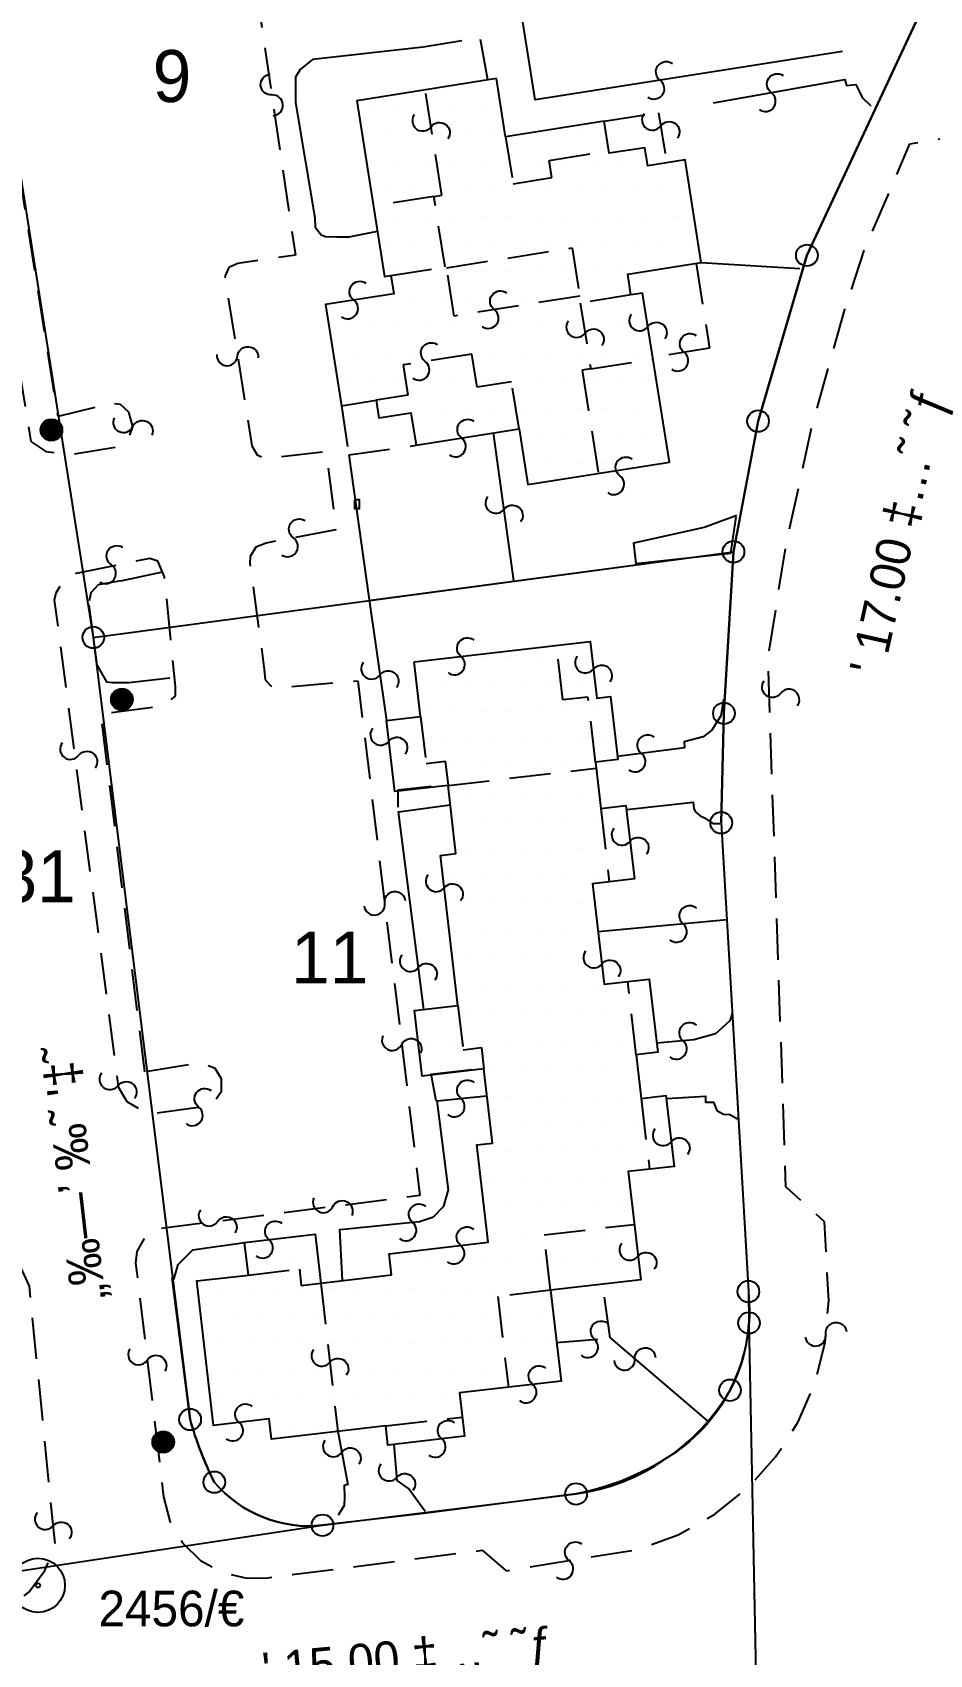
# Model space of a CAD drawing. Extents: x 160399 to 161261, y 619805 to 620526.
# Drawn here: x 160781.6 to 160833.5, y 620067.5 to 620161.2 of the extents above; entities that cross this region are included whole.
import ezdxf
from ezdxf.enums import TextEntityAlignment as Align

# ---------------------------------------------------------------- set-up
doc = ezdxf.new("R2010")
doc.units = 0
doc.header["$LTSCALE"] = 0.3749999999999999
doc.header["$MEASUREMENT"] = 0
doc.linetypes.add('HIDDEN', pattern=[9.524999999999999, 6.35, -3.175])
doc.layers.get('0').update_dxf_attribs({"linetype": 'CONTINUOUS'})
for name, color, linetype in [('FNCP002', 251, 'CONTINUOUS'), ('PCLP004', 7, 'CONTINUOUS'), ('PCLS002', 2, 'CONTINUOUS'), ('PH-BLDH001', 3, 'CONTINUOUS'), ('PH-BLDP001', 3, 'CONTINUOUS'), ('PH-BLDP008', 3, 'CONTINUOUS'), ('PH-BLDP030', 3, 'HIDDEN'), ('PH-BLDP031', 3, 'HIDDEN'), ('PH-BLDP034', 3, 'CONTINUOUS'), ('PH-FNCP000', 3, 'CONTINUOUS'), ('PH-FNCP007', 3, 'CONTINUOUS'), ('PH-LGTS008', 3, 'CONTINUOUS'), ('PH-PHNS006', 3, 'CONTINUOUS'), ('PH-RODP021', 3, 'HIDDEN'), ('PH-RODP023', 3, 'HIDDEN'), ('PH-RODP026', 3, 'HIDDEN'), ('PH-RODP028', 3, 'HIDDEN'), ('RODS001', 7, 'CONTINUOUS'), ('SRVS002', 6, 'CONTINUOUS'), ('SRVS007', 2, 'CONTINUOUS'), ('UD_PCLS008', 11, 'CONTINUOUS')]:
    doc.layers.add(name, color=color, linetype=linetype)
doc.styles.add('HEBTXT', font='hebtxt')

# ---------------------------------------------------------------- blocks, each defined once
blk = doc.blocks.new('*X15')
at = {"color": 0}
for p, q in [((160809.78125, 620158.4625), (160809.78125, 620158.4625)), ((160802.6375, 620156.875), (160802.6375, 620156.875)), ((160804.225, 620156.875), (160804.225, 620156.875)), ((160805.8125, 620156.875), (160805.8125, 620156.875)), ((160807.4, 620156.875), (160807.4, 620156.875)), ((160808.9875, 620156.875), (160808.9875, 620156.875)), ((160803.43125, 620155.2875), (160803.43125, 620155.2875)), ((160805.01875, 620155.2875), (160805.01875, 620155.2875)), ((160806.60625, 620155.2875), (160806.60625, 620155.2875)), ((160808.19375, 620155.2875), (160808.19375, 620155.2875)), ((160809.78125, 620155.2875), (160809.78125, 620155.2875)), ((160812.95625, 620155.2875), (160812.95625, 620155.2875)), ((160814.54375, 620155.2875), (160814.54375, 620155.2875)), ((160816.13125, 620155.2875), (160816.13125, 620155.2875)), ((160802.6375, 620153.7), (160802.6375, 620153.7)), ((160804.225, 620153.7), (160804.225, 620153.7)), ((160805.8125, 620153.7), (160805.8125, 620153.7)), ((160807.4, 620153.7), (160807.4, 620153.7)), ((160808.9875, 620153.7), (160808.9875, 620153.7)), ((160810.575, 620153.7), (160810.575, 620153.7)), ((160812.1624999999, 620153.7), (160812.1624999999, 620153.7)), ((160813.7499999999, 620153.7), (160813.7499999999, 620153.7)), ((160815.3374999999, 620153.7), (160815.3374999999, 620153.7)), ((160816.9249999999, 620153.7), (160816.9249999999, 620153.7)), ((160818.5124999999, 620153.7), (160818.5124999999, 620153.7)), ((160803.43125, 620152.1124999999), (160803.43125, 620152.1124999999)), ((160805.01875, 620152.1124999999), (160805.01875, 620152.1124999999)), ((160806.60625, 620152.1124999999), (160806.60625, 620152.1124999999)), ((160808.1937499999, 620152.1124999999), (160808.1937499999, 620152.1124999999)), ((160809.7812499999, 620152.1124999999), (160809.7812499999, 620152.1124999999)), ((160811.3687499999, 620152.1124999999), (160811.3687499999, 620152.1124999999)), ((160812.9562499999, 620152.1124999999), (160812.9562499999, 620152.1124999999)), ((160814.5437499999, 620152.1124999999), (160814.5437499999, 620152.1124999999)), ((160816.1312499999, 620152.1124999999), (160816.1312499999, 620152.1124999999)), ((160817.7187499999, 620152.1124999999), (160817.7187499999, 620152.1124999999)), ((160819.3062499999, 620152.1124999999), (160819.3062499999, 620152.1124999999)), ((160820.8937499999, 620152.1124999999), (160820.8937499999, 620152.1124999999)), ((160804.225, 620150.525), (160804.225, 620150.525)), ((160805.8125, 620150.525), (160805.8125, 620150.525)), ((160807.4, 620150.525), (160807.4, 620150.525)), ((160808.9875, 620150.525), (160808.9875, 620150.525)), ((160810.575, 620150.525), (160810.575, 620150.525)), ((160812.1625, 620150.525), (160812.1625, 620150.525)), ((160813.75, 620150.525), (160813.75, 620150.525)), ((160815.3375, 620150.525), (160815.3375, 620150.525)), ((160816.925, 620150.525), (160816.925, 620150.525)), ((160818.5125, 620150.525), (160818.5125, 620150.525)), ((160820.0999999999, 620150.525), (160820.0999999999, 620150.525)), ((160803.43125, 620148.9375), (160803.43125, 620148.9375)), ((160805.01875, 620148.9375), (160805.01875, 620148.9375)), ((160806.60625, 620148.9375), (160806.60625, 620148.9375)), ((160808.19375, 620148.9375), (160808.19375, 620148.9375)), ((160809.78125, 620148.9375), (160809.78125, 620148.9375)), ((160811.36875, 620148.9375), (160811.36875, 620148.9375)), ((160812.95625, 620148.9375), (160812.95625, 620148.9375)), ((160814.54375, 620148.9375), (160814.54375, 620148.9375)), ((160816.1312499999, 620148.9375), (160816.1312499999, 620148.9375)), ((160817.7187499999, 620148.9375), (160817.7187499999, 620148.9375)), ((160819.3062499999, 620148.9375), (160819.3062499999, 620148.9375)), ((160820.8937499999, 620148.9375), (160820.8937499999, 620148.9375)), ((160804.225, 620147.35), (160804.225, 620147.35)), ((160805.8125, 620147.35), (160805.8125, 620147.35)), ((160807.4, 620147.35), (160807.4, 620147.35)), ((160808.9875, 620147.35), (160808.9875, 620147.35)), ((160810.575, 620147.35), (160810.575, 620147.35)), ((160812.1625, 620147.35), (160812.1625, 620147.35)), ((160813.75, 620147.35), (160813.75, 620147.35)), ((160815.3375, 620147.35), (160815.3375, 620147.35)), ((160816.925, 620147.35), (160816.925, 620147.35)), ((160803.43125, 620145.7625), (160803.43125, 620145.7625)), ((160805.01875, 620145.7625), (160805.01875, 620145.7625)), ((160806.60625, 620145.7625), (160806.60625, 620145.7625)), ((160808.19375, 620145.7625), (160808.19375, 620145.7625)), ((160809.78125, 620145.7625), (160809.78125, 620145.7625)), ((160811.36875, 620145.7625), (160811.36875, 620145.7625)), ((160812.95625, 620145.7625), (160812.95625, 620145.7625)), ((160814.54375, 620145.7625), (160814.54375, 620145.7625)), ((160816.1312499999, 620145.7625), (160816.1312499999, 620145.7625)), ((160817.7187499999, 620145.7625), (160817.7187499999, 620145.7625)), ((160801.05, 620144.1749999999), (160801.05, 620144.1749999999)), ((160802.6375, 620144.1749999999), (160802.6375, 620144.1749999999)), ((160804.2249999999, 620144.1749999999), (160804.2249999999, 620144.1749999999)), ((160805.8124999999, 620144.1749999999), (160805.8124999999, 620144.1749999999)), ((160807.3999999999, 620144.1749999999), (160807.3999999999, 620144.1749999999)), ((160808.9874999999, 620144.1749999999), (160808.9874999999, 620144.1749999999)), ((160810.5749999999, 620144.1749999999), (160810.5749999999, 620144.1749999999)), ((160812.1624999999, 620144.1749999999), (160812.1624999999, 620144.1749999999)), ((160813.7499999999, 620144.1749999999), (160813.7499999999, 620144.1749999999)), ((160815.3374999999, 620144.1749999999), (160815.3374999999, 620144.1749999999)), ((160816.9249999999, 620144.1749999999), (160816.9249999999, 620144.1749999999)), ((160818.5124999999, 620144.1749999999), (160818.5124999999, 620144.1749999999)), ((160801.84375, 620142.5875), (160801.84375, 620142.5875)), ((160803.43125, 620142.5875), (160803.43125, 620142.5875)), ((160805.01875, 620142.5875), (160805.01875, 620142.5875)), ((160806.60625, 620142.5875), (160806.60625, 620142.5875)), ((160808.19375, 620142.5875), (160808.19375, 620142.5875)), ((160809.78125, 620142.5875), (160809.78125, 620142.5875)), ((160811.36875, 620142.5875), (160811.36875, 620142.5875)), ((160812.95625, 620142.5875), (160812.95625, 620142.5875)), ((160814.54375, 620142.5875), (160814.54375, 620142.5875)), ((160816.13125, 620142.5875), (160816.13125, 620142.5875)), ((160817.71875, 620142.5875), (160817.71875, 620142.5875)), ((160801.05, 620141), (160801.05, 620141)), ((160802.6375, 620141), (160802.6375, 620141)), ((160804.225, 620141), (160804.225, 620141)), ((160805.8125, 620141), (160805.8125, 620141)), ((160807.4, 620141), (160807.4, 620141)), ((160808.9875, 620141), (160808.9875, 620141)), ((160810.575, 620141), (160810.575, 620141)), ((160812.1625, 620141), (160812.1625, 620141)), ((160813.75, 620141), (160813.75, 620141)), ((160815.3375, 620141), (160815.3375, 620141)), ((160816.925, 620141), (160816.925, 620141)), ((160818.5125, 620141), (160818.5125, 620141)), ((160803.43125, 620139.4125), (160803.43125, 620139.4125)), ((160805.01875, 620139.4125), (160805.01875, 620139.4125)), ((160806.60625, 620139.4125), (160806.60625, 620139.4125)), ((160808.19375, 620139.4125), (160808.19375, 620139.4125)), ((160809.78125, 620139.4125), (160809.78125, 620139.4125)), ((160811.36875, 620139.4125), (160811.36875, 620139.4125)), ((160812.95625, 620139.4125), (160812.95625, 620139.4125)), ((160814.54375, 620139.4125), (160814.54375, 620139.4125)), ((160816.1312499999, 620139.4125), (160816.1312499999, 620139.4125)), ((160817.7187499999, 620139.4125), (160817.7187499999, 620139.4125)), ((160819.3062499999, 620139.4125), (160819.3062499999, 620139.4125)), ((160805.8125, 620137.825), (160805.8125, 620137.825)), ((160807.4, 620137.825), (160807.4, 620137.825)), ((160812.1625, 620137.825), (160812.1625, 620137.825)), ((160813.75, 620137.825), (160813.75, 620137.825)), ((160815.3375, 620137.825), (160815.3375, 620137.825)), ((160816.925, 620137.825), (160816.925, 620137.825)), ((160818.5125, 620137.825), (160818.5125, 620137.825)), ((160812.95625, 620136.2374999999), (160812.95625, 620136.2374999999)), ((160814.54375, 620136.2374999999), (160814.54375, 620136.2374999999)), ((160816.1312499999, 620136.2374999999), (160816.1312499999, 620136.2374999999)), ((160817.7187499999, 620136.2374999999), (160817.7187499999, 620136.2374999999))]:
    blk.add_line(p, q, dxfattribs=at)
blk = doc.blocks.new('*X14')
at = {"color": 0}
for p, q in [((160808.9875, 620125.125), (160808.9875, 620125.125)), ((160810.575, 620125.125), (160810.575, 620125.125)), ((160812.1625, 620125.125), (160812.1625, 620125.125)), ((160813.75, 620125.125), (160813.75, 620125.125)), ((160806.60625, 620123.5375), (160806.60625, 620123.5375)), ((160808.19375, 620123.5375), (160808.19375, 620123.5375)), ((160809.78125, 620123.5375), (160809.78125, 620123.5375)), ((160811.36875, 620123.5375), (160811.36875, 620123.5375)), ((160812.95625, 620123.5375), (160812.95625, 620123.5375)), ((160814.54375, 620123.5375), (160814.54375, 620123.5375)), ((160805.8125, 620121.95), (160805.8125, 620121.95)), ((160807.4, 620121.95), (160807.4, 620121.95)), ((160808.9875, 620121.95), (160808.9875, 620121.95)), ((160810.575, 620121.95), (160810.575, 620121.95)), ((160812.1624999999, 620121.95), (160812.1624999999, 620121.95)), ((160813.7499999999, 620121.95), (160813.7499999999, 620121.95)), ((160815.3374999999, 620121.95), (160815.3374999999, 620121.95)), ((160805.01875, 620120.3624999999), (160805.01875, 620120.3624999999)), ((160806.60625, 620120.3624999999), (160806.60625, 620120.3624999999)), ((160808.1937499999, 620120.3624999999), (160808.1937499999, 620120.3624999999)), ((160809.7812499999, 620120.3624999999), (160809.7812499999, 620120.3624999999)), ((160811.3687499999, 620120.3624999999), (160811.3687499999, 620120.3624999999)), ((160812.9562499999, 620120.3624999999), (160812.9562499999, 620120.3624999999)), ((160814.5437499999, 620120.3624999999), (160814.5437499999, 620120.3624999999)), ((160816.1312499999, 620120.3624999999), (160816.1312499999, 620120.3624999999)), ((160804.225, 620118.775), (160804.225, 620118.775)), ((160805.8125, 620118.775), (160805.8125, 620118.775)), ((160807.4, 620118.775), (160807.4, 620118.775)), ((160808.9875, 620118.775), (160808.9875, 620118.775)), ((160810.575, 620118.775), (160810.575, 620118.775)), ((160812.1625, 620118.775), (160812.1625, 620118.775)), ((160813.75, 620118.775), (160813.75, 620118.775)), ((160815.3375, 620118.775), (160815.3375, 620118.775)), ((160808.19375, 620117.1875), (160808.19375, 620117.1875)), ((160809.78125, 620117.1875), (160809.78125, 620117.1875)), ((160811.36875, 620117.1875), (160811.36875, 620117.1875)), ((160812.95625, 620117.1875), (160812.95625, 620117.1875)), ((160814.54375, 620117.1875), (160814.54375, 620117.1875)), ((160807.4, 620115.6), (160807.4, 620115.6)), ((160808.9875, 620115.6), (160808.9875, 620115.6)), ((160810.575, 620115.6), (160810.575, 620115.6)), ((160812.1625, 620115.6), (160812.1625, 620115.6)), ((160813.75, 620115.6), (160813.75, 620115.6)), ((160815.3375, 620115.6), (160815.3375, 620115.6)), ((160816.925, 620115.6), (160816.925, 620115.6)), ((160808.19375, 620114.0125), (160808.19375, 620114.0125)), ((160809.78125, 620114.0125), (160809.78125, 620114.0125)), ((160811.36875, 620114.0125), (160811.36875, 620114.0125)), ((160812.95625, 620114.0125), (160812.95625, 620114.0125)), ((160814.54375, 620114.0125), (160814.54375, 620114.0125)), ((160816.1312499999, 620114.0125), (160816.1312499999, 620114.0125)), ((160807.4, 620112.4249999999), (160807.4, 620112.4249999999)), ((160808.9875, 620112.4249999999), (160808.9875, 620112.4249999999)), ((160810.575, 620112.4249999999), (160810.575, 620112.4249999999)), ((160812.1624999999, 620112.4249999999), (160812.1624999999, 620112.4249999999)), ((160813.7499999999, 620112.4249999999), (160813.7499999999, 620112.4249999999)), ((160815.3374999999, 620112.4249999999), (160815.3374999999, 620112.4249999999)), ((160816.9249999999, 620112.4249999999), (160816.9249999999, 620112.4249999999)), ((160808.19375, 620110.8375), (160808.19375, 620110.8375)), ((160809.78125, 620110.8375), (160809.78125, 620110.8375)), ((160811.36875, 620110.8375), (160811.36875, 620110.8375)), ((160812.95625, 620110.8375), (160812.95625, 620110.8375)), ((160814.54375, 620110.8375), (160814.54375, 620110.8375)), ((160807.4, 620109.25), (160807.4, 620109.25)), ((160808.9875, 620109.25), (160808.9875, 620109.25)), ((160810.575, 620109.25), (160810.575, 620109.25)), ((160812.1625, 620109.25), (160812.1625, 620109.25)), ((160813.75, 620109.25), (160813.75, 620109.25)), ((160815.3375, 620109.25), (160815.3375, 620109.25)), ((160808.19375, 620107.6625), (160808.19375, 620107.6625)), ((160809.78125, 620107.6625), (160809.78125, 620107.6625)), ((160811.36875, 620107.6625), (160811.36875, 620107.6625)), ((160812.95625, 620107.6625), (160812.95625, 620107.6625)), ((160814.54375, 620107.6625), (160814.54375, 620107.6625)), ((160808.9875, 620106.075), (160808.9875, 620106.075)), ((160810.575, 620106.075), (160810.575, 620106.075)), ((160812.1625, 620106.075), (160812.1625, 620106.075)), ((160813.75, 620106.075), (160813.75, 620106.075)), ((160815.3375, 620106.075), (160815.3375, 620106.075)), ((160816.925, 620106.075), (160816.925, 620106.075)), ((160818.5125, 620106.075), (160818.5125, 620106.075)), ((160806.60625, 620104.4874999999), (160806.60625, 620104.4874999999)), ((160808.19375, 620104.4874999999), (160808.19375, 620104.4874999999)), ((160809.78125, 620104.4874999999), (160809.78125, 620104.4874999999)), ((160811.36875, 620104.4874999999), (160811.36875, 620104.4874999999)), ((160812.95625, 620104.4874999999), (160812.95625, 620104.4874999999)), ((160814.54375, 620104.4874999999), (160814.54375, 620104.4874999999)), ((160816.1312499999, 620104.4874999999), (160816.1312499999, 620104.4874999999)), ((160817.7187499999, 620104.4874999999), (160817.7187499999, 620104.4874999999)), ((160805.8125, 620102.9), (160805.8125, 620102.9)), ((160807.4, 620102.9), (160807.4, 620102.9)), ((160808.9875, 620102.9), (160808.9875, 620102.9)), ((160810.575, 620102.9), (160810.575, 620102.9)), ((160812.1625, 620102.9), (160812.1625, 620102.9)), ((160813.75, 620102.9), (160813.75, 620102.9)), ((160815.3375, 620102.9), (160815.3375, 620102.9)), ((160816.925, 620102.9), (160816.925, 620102.9)), ((160818.5125, 620102.9), (160818.5125, 620102.9)), ((160806.60625, 620101.3125), (160806.60625, 620101.3125)), ((160808.19375, 620101.3125), (160808.19375, 620101.3125)), ((160809.78125, 620101.3125), (160809.78125, 620101.3125)), ((160811.36875, 620101.3125), (160811.36875, 620101.3125)), ((160812.95625, 620101.3125), (160812.95625, 620101.3125)), ((160814.54375, 620101.3125), (160814.54375, 620101.3125)), ((160816.13125, 620101.3125), (160816.13125, 620101.3125)), ((160817.71875, 620101.3125), (160817.71875, 620101.3125)), ((160810.575, 620099.725), (160810.575, 620099.725)), ((160812.1625, 620099.725), (160812.1625, 620099.725)), ((160813.75, 620099.725), (160813.75, 620099.725)), ((160815.3375, 620099.725), (160815.3375, 620099.725)), ((160816.925, 620099.725), (160816.925, 620099.725)), ((160809.78125, 620098.1375), (160809.78125, 620098.1375)), ((160811.36875, 620098.1375), (160811.36875, 620098.1375)), ((160812.95625, 620098.1375), (160812.95625, 620098.1375)), ((160814.54375, 620098.1375), (160814.54375, 620098.1375)), ((160816.1312499999, 620098.1375), (160816.1312499999, 620098.1375)), ((160817.7187499999, 620098.1375), (160817.7187499999, 620098.1375)), ((160819.3062499999, 620098.1375), (160819.3062499999, 620098.1375)), ((160808.9875, 620096.5499999999), (160808.9875, 620096.5499999999)), ((160810.575, 620096.5499999999), (160810.575, 620096.5499999999)), ((160812.1624999999, 620096.5499999999), (160812.1624999999, 620096.5499999999)), ((160813.7499999999, 620096.5499999999), (160813.7499999999, 620096.5499999999)), ((160815.3374999999, 620096.5499999999), (160815.3374999999, 620096.5499999999)), ((160816.9249999999, 620096.5499999999), (160816.9249999999, 620096.5499999999)), ((160818.5124999999, 620096.5499999999), (160818.5124999999, 620096.5499999999)), ((160809.78125, 620094.9625), (160809.78125, 620094.9625)), ((160811.36875, 620094.9625), (160811.36875, 620094.9625)), ((160812.95625, 620094.9625), (160812.95625, 620094.9625)), ((160814.54375, 620094.9625), (160814.54375, 620094.9625)), ((160816.13125, 620094.9625), (160816.13125, 620094.9625)), ((160810.575, 620093.375), (160810.575, 620093.375)), ((160812.1625, 620093.375), (160812.1625, 620093.375)), ((160813.75, 620093.375), (160813.75, 620093.375)), ((160815.3375, 620093.375), (160815.3375, 620093.375)), ((160816.925, 620093.375), (160816.925, 620093.375)), ((160809.78125, 620091.7875), (160809.78125, 620091.7875)), ((160811.36875, 620091.7875), (160811.36875, 620091.7875)), ((160812.95625, 620091.7875), (160812.95625, 620091.7875)), ((160814.54375, 620091.7875), (160814.54375, 620091.7875)), ((160816.13125, 620091.7875), (160816.13125, 620091.7875)), ((160817.71875, 620091.7875), (160817.71875, 620091.7875)), ((160796.2875, 620090.2), (160796.2875, 620090.2)), ((160797.875, 620090.2), (160797.875, 620090.2)), ((160799.4625, 620090.2), (160799.4625, 620090.2)), ((160804.225, 620090.2), (160804.225, 620090.2)), ((160805.8125, 620090.2), (160805.8125, 620090.2)), ((160807.4, 620090.2), (160807.4, 620090.2)), ((160808.9875, 620090.2), (160808.9875, 620090.2)), ((160810.575, 620090.2), (160810.575, 620090.2)), ((160812.1624999999, 620090.2), (160812.1624999999, 620090.2)), ((160813.7499999999, 620090.2), (160813.7499999999, 620090.2)), ((160815.3374999999, 620090.2), (160815.3374999999, 620090.2)), ((160816.9249999999, 620090.2), (160816.9249999999, 620090.2)), ((160793.90625, 620088.6124999999), (160793.90625, 620088.6124999999)), ((160795.49375, 620088.6124999999), (160795.49375, 620088.6124999999)), ((160797.08125, 620088.6124999999), (160797.08125, 620088.6124999999)), ((160798.66875, 620088.6124999999), (160798.66875, 620088.6124999999)), ((160800.2562499999, 620088.6124999999), (160800.2562499999, 620088.6124999999)), ((160801.8437499999, 620088.6124999999), (160801.8437499999, 620088.6124999999)), ((160803.4312499999, 620088.6124999999), (160803.4312499999, 620088.6124999999)), ((160805.0187499999, 620088.6124999999), (160805.0187499999, 620088.6124999999)), ((160806.6062499999, 620088.6124999999), (160806.6062499999, 620088.6124999999)), ((160808.1937499999, 620088.6124999999), (160808.1937499999, 620088.6124999999)), ((160809.7812499999, 620088.6124999999), (160809.7812499999, 620088.6124999999)), ((160811.3687499999, 620088.6124999999), (160811.3687499999, 620088.6124999999)), ((160812.9562499999, 620088.6124999999), (160812.9562499999, 620088.6124999999)), ((160793.1125, 620087.025), (160793.1125, 620087.025)), ((160794.7, 620087.025), (160794.7, 620087.025)), ((160796.2875, 620087.025), (160796.2875, 620087.025)), ((160797.875, 620087.025), (160797.875, 620087.025)), ((160799.4625, 620087.025), (160799.4625, 620087.025)), ((160801.05, 620087.025), (160801.05, 620087.025)), ((160802.6375, 620087.025), (160802.6375, 620087.025)), ((160804.225, 620087.025), (160804.225, 620087.025)), ((160805.8125, 620087.025), (160805.8125, 620087.025)), ((160807.4, 620087.025), (160807.4, 620087.025)), ((160808.9875, 620087.025), (160808.9875, 620087.025)), ((160810.575, 620087.025), (160810.575, 620087.025)), ((160812.1624999999, 620087.025), (160812.1624999999, 620087.025)), ((160793.90625, 620085.4375), (160793.90625, 620085.4375)), ((160795.49375, 620085.4375), (160795.49375, 620085.4375)), ((160797.08125, 620085.4375), (160797.08125, 620085.4375)), ((160798.66875, 620085.4375), (160798.66875, 620085.4375)), ((160800.25625, 620085.4375), (160800.25625, 620085.4375)), ((160801.84375, 620085.4375), (160801.84375, 620085.4375)), ((160803.43125, 620085.4375), (160803.43125, 620085.4375)), ((160805.01875, 620085.4375), (160805.01875, 620085.4375)), ((160806.60625, 620085.4375), (160806.60625, 620085.4375)), ((160808.1937499999, 620085.4375), (160808.1937499999, 620085.4375)), ((160809.7812499999, 620085.4375), (160809.7812499999, 620085.4375)), ((160811.3687499999, 620085.4375), (160811.3687499999, 620085.4375)), ((160812.9562499999, 620085.4375), (160812.9562499999, 620085.4375)), ((160794.7, 620083.85), (160794.7, 620083.85)), ((160796.2875, 620083.85), (160796.2875, 620083.85)), ((160797.875, 620083.85), (160797.875, 620083.85)), ((160799.4625, 620083.85), (160799.4625, 620083.85)), ((160801.05, 620083.85), (160801.05, 620083.85)), ((160802.6375, 620083.85), (160802.6375, 620083.85)), ((160804.2249999999, 620083.85), (160804.2249999999, 620083.85)), ((160805.8124999999, 620083.85), (160805.8124999999, 620083.85)), ((160807.3999999999, 620083.85), (160807.3999999999, 620083.85)), ((160808.9874999999, 620083.85), (160808.9874999999, 620083.85)), ((160810.5749999999, 620083.85), (160810.5749999999, 620083.85)), ((160812.1624999999, 620083.85), (160812.1624999999, 620083.85)), ((160793.90625, 620082.2625), (160793.90625, 620082.2625)), ((160795.49375, 620082.2625), (160795.49375, 620082.2625)), ((160797.08125, 620082.2625), (160797.08125, 620082.2625)), ((160798.66875, 620082.2625), (160798.66875, 620082.2625)), ((160800.2562499999, 620082.2625), (160800.2562499999, 620082.2625)), ((160801.8437499999, 620082.2625), (160801.8437499999, 620082.2625)), ((160803.4312499999, 620082.2625), (160803.4312499999, 620082.2625)), ((160805.0187499999, 620082.2625), (160805.0187499999, 620082.2625)), ((160806.6062499999, 620082.2625), (160806.6062499999, 620082.2625)), ((160797.875, 620080.6749999999), (160797.875, 620080.6749999999)), ((160799.4625, 620080.6749999999), (160799.4625, 620080.6749999999)), ((160801.05, 620080.6749999999), (160801.05, 620080.6749999999)), ((160802.6375, 620080.6749999999), (160802.6375, 620080.6749999999)), ((160804.225, 620080.6749999999), (160804.225, 620080.6749999999)), ((160805.8125, 620080.6749999999), (160805.8125, 620080.6749999999)), ((160807.4, 620080.6749999999), (160807.4, 620080.6749999999))]:
    blk.add_line(p, q, dxfattribs=at)
blk = doc.blocks.new('*X10')
at = {"color": 0}
for p, q in [((-0.5, 0), (0.5, 0)), ((-0.4989909192560522, 0.03175), (0.4989909192560522, 0.03175)), ((-0.4959513585020209, 0.0635), (0.4959513585020208, 0.0635)), ((-0.4908435977987285, 0.09525), (0.4908435977987285, 0.09525)), ((-0.4836021091765419, 0.127), (0.4836021091765419, 0.127)), ((-0.4741291358902129, 0.15875), (0.4741291358902129, 0.15875)), ((-0.4622875187586185, 0.1905), (0.4622875187586185, 0.1905)), ((-0.4478894255282212, 0.22225), (0.4478894255282212, 0.22225)), ((-0.4306785344082057, 0.254), (0.4306785344082057, 0.254)), ((-0.4103010327795922, 0.28575), (0.4103010327795922, 0.28575)), ((-0.3862560679135021, 0.3175), (0.3862560679135021, 0.3175)), ((-0.3578050272145432, 0.34925), (0.3578050272145432, 0.34925)), ((-0.3237885112229895, 0.381), (0.3237885112229895, 0.381)), ((-0.2822010586443644, 0.41275), (0.2822010586443644, 0.41275)), ((-0.2289535979188796, 0.4445), (0.2289535979188796, 0.4445)), ((-0.1522692927021072, 0.47625), (0.1522692927021072, 0.47625)), ((-0.4989909192560522, -0.03175), (0.4989909192560522, -0.03175)), ((-0.4959513585020209, -0.0635), (0.4959513585020208, -0.0635)), ((-0.4908435977987285, -0.09525), (0.4908435977987285, -0.09525)), ((-0.4836021091765419, -0.127), (0.4836021091765419, -0.127)), ((-0.4741291358902129, -0.15875), (0.4741291358902129, -0.15875)), ((-0.4622875187586185, -0.1905), (0.4622875187586185, -0.1905)), ((-0.4478894255282212, -0.22225), (0.4478894255282212, -0.22225)), ((-0.4306785344082057, -0.254), (0.4306785344082057, -0.254)), ((-0.4103010327795922, -0.28575), (0.4103010327795922, -0.28575)), ((-0.3862560679135021, -0.3175), (0.3862560679135021, -0.3175)), ((-0.3578050272145432, -0.34925), (0.3578050272145432, -0.34925)), ((-0.3237885112229895, -0.381), (0.3237885112229895, -0.381)), ((-0.2822010586443644, -0.41275), (0.2822010586443644, -0.41275)), ((-0.2289535979188796, -0.4445), (0.2289535979188796, -0.4445)), ((-0.1522692927021072, -0.47625), (0.1522692927021072, -0.47625))]:
    blk.add_line(p, q, dxfattribs=at)
blk = doc.blocks.new('LGTS008')
blk.add_circle((0, 0), 0.5)
blk.add_blockref('*X10', (0, 0))
at = {"style": 'HEBTXT', "flags": 8}
blk.add_attdef('DESC', text='', height=1.5, dxfattribs=at).set_placement((-3.815126273058195, -0.6481117895361033), align=Align.CENTER)
at = {"style": 'HEBTXT', "flags": 9}
blk.add_attdef('ID', (0, -2.842750834517413), '', height=1.5, dxfattribs=at)
blk = doc.blocks.new('PHNS006')
at = {"layer": 'PH-PHNS006', "flags": 128}
blk.add_lwpolyline([(-0.5, -0.3125), (0.5, -0.3125), (0.5, 0.25), (-0.5, 0.25), (-0.5, -0.3125)], dxfattribs=at)
blk = doc.blocks.new('SRVS002')
for radius in [1.25, 0.1]:
    blk.add_circle((0, 0), radius)
blk = doc.blocks.new('PCLS002')
blk.add_lwpolyline([(-0.8485281374238571, -0.8485281374238571, 1), (0, 0, -1), (0.8485281374238571, 0.8485281374238571, -1)], format="xyb")
blk = doc.blocks.new('PCLS008')
at = {"style": 'HEBTXT', "flags": 1}
blk.add_attdef('CAPTION', text='', height=1.5, dxfattribs=at).set_placement((-0.1651017121039331, -14.19119258294813), align=Align.CENTER)
blk = doc.blocks.new('SRVS007')
blk.add_circle((0, 0), 0.5)
at = {"style": 'HEBTXT'}
blk.add_attdef('NAME', text='', height=1.8, dxfattribs=at).set_placement((-0.01061771158461622, -2.996116567604858), align=Align.CENTER)
for tag, flags, p in [('KIND', 1, (1.110223024625157e-16, -6.042079831357224, -0.001)), ('HEIGHT', 1, (1.040834085586084e-16, -7.999999999999998, -0.001)), ('SOURCE-CODE', 9, (1.110223024625157e-16, -9.957920168642774, -0.001)), ('MARK-CODE', 9, (1.110223024625157e-16, -11.91584033728554, -0.0009999999999999998))]:
    blk.add_attdef(tag, text='', height=1.8, dxfattribs=dict(at, flags=flags)).set_placement(p, align=Align.CENTER)
blk = doc.blocks.new('RODS001')
blk.add_circle((0, 0), 0.001)

msp = doc.modelspace()

# ---------------------------------------------------------------- linework, layer by layer
at = {"layer": 'FNCP002', "flags": 128}
for points in [[(160832.94, 620162.35), (160826.38, 620148.3), (160823.56, 620138.73), (160822.14, 620131.18), (160821.59, 620121.85), (160821.43, 620115.53), (160823, 620088.46, -0.1214912386009772)], [(160823, 620088.46, -0.2846369670297955), (160818.49, 620078.97, -0.09440093274817686), (160813.05, 620076.77, 0.1757529108631169)], [(160798.4, 620074.96, -0.2495757984188275), (160792.15, 620077.45, -0.04823640438224489), (160790.75, 620081.07, 2.071296037007526)], [(160813.05, 620076.77), (160804.25, 620075.65), (160798.4, 620074.96, -0.08890278005547417)]]:
    msp.add_lwpolyline(points, format="xyb", dxfattribs=at)
for points in [[(160801.05, 620128.36), (160822.14, 620131.18)], [(160784.91, 620128.12), (160785.37, 620124.66)], [(160790.75, 620081.07), (160789.72, 620089.26)]]:
    msp.add_lwpolyline(points, dxfattribs=at)
at = {"layer": 'PCLP004'}
for p, q in [((160778.7800000035, 620166.6599999873), (160785.1605563859, 620126.235380228)), ((160826.38, 620148.3), (160832.9399998017, 620162.3499996269)), ((160823.56, 620138.73), (160826.38, 620148.3)), ((160822.14, 620131.18), (160823.56, 620138.73)), ((160785.1605563859, 620126.235380228), (160822.14, 620131.18)), ((160821.59, 620121.85), (160822.14, 620131.18)), ((160785.1605563859, 620126.235380228), (160790.7500000052, 620081.0699999384)), ((160821.43, 620115.53), (160821.59, 620121.85)), ((160821.43, 620115.53), (160823, 620088.46)), ((160823, 620088.46), (160823.0360556253, 620086.6452010188)), ((160823.0360556253, 620086.6452010188), (160823.63, 620056.75)), ((160798.4, 620074.96), (160813.0500000926, 620076.7700000184)), ((160775.67, 620071.54), (160798.4, 620074.96))]:
    msp.add_line(p, q, dxfattribs=at)
for centre, radius, start, end in [((160813.0851224511, 620087.3552579306), 9.976234352511964, 332.5728466698502, 355.9185309166319), ((160811.2634247529, 620089.0135315475), 12.37319343370297, 278.3020035582603, 329.6414496764309), ((160810.1681092801, 620086.4990479174), 20.16277584489905, 195.620293224013, 206.6667006811657), ((160797.6138712928, 620082.0756608838), 7.158954403966971, 220.2509314209128, 276.3043946191163)]:
    msp.add_arc(centre, radius, start, end, dxfattribs=at)
at = {"layer": 'PH-BLDP001'}
for points in [[(160808.446, 620158.506), (160800.378, 620157.2270000001), (160801.987, 620147.0780000001), (160802.354, 620147.136), (160802.521, 620146.086), (160798.575, 620145.4600000001), (160799.501, 620139.6190000001), (160801.502, 620139.936), (160801.663, 620138.92), (160803.51, 620139.212), (160803.808, 620137.332), (160809.753, 620138.275), (160810.263, 620135.061), (160818.441, 620136.358), (160816.894, 620146.118), (160816.218, 620146.011), (160816.028, 620147.2100000001), (160820.283, 620147.885), (160819.343, 620153.8150000001), (160817.192, 620153.474), (160817.026, 620154.5190000001), (160814.962, 620154.192), (160814.669, 620156.0410000001), (160808.98, 620155.1390000001), (160808.977, 620155.153)], [(160803.703, 620124.831), (160813.867, 620126.008), (160814.248, 620122.723), (160815.043, 620122.8150000001), (160815.464, 620119.1780000001), (160814.168, 620119.028), (160814.476, 620116.3640000001), (160815.931, 620116.533), (160816.421, 620112.292), (160814.002, 620112.012), (160814.674, 620106.206), (160817.276, 620106.507), (160817.766, 620102.2760000001), (160816.519, 620102.132), (160816.811, 620099.609), (160818.233, 620099.773), (160818.706, 620095.689), (160816.056, 620095.383), (160816.78, 620089.133), (160811.578, 620088.5310000001), (160812.185, 620083.2910000001), (160806.31, 620082.611), (160806.6, 620080.106), (160802.181, 620079.594), (160802.053, 620080.701), (160795.454, 620079.937), (160795.32, 620081.1000000001), (160792.109, 620080.729), (160791.143, 620089.069), (160794.117, 620089.4140000001), (160793.899, 620091.299), (160797.968, 620091.77), (160798.296, 620088.944), (160802.386, 620089.4180000001), (160802.244, 620090.6440000001), (160807.961, 620091.305), (160807.31, 620096.9280000001), (160808.214, 620097.033), (160807.719, 620101.314), (160804.156, 620100.902), (160803.718, 620104.682), (160806.225, 620104.9720000001), (160805.221, 620113.6460000001), (160806.109, 620113.7490000001), (160805.653, 620117.687), (160802.569, 620117.3300000001), (160802.092, 620121.4430000001), (160804.068, 620121.672)]]:
    msp.add_lwpolyline(points, close=True, dxfattribs=at)
at = {"layer": 'PH-BLDP008'}
msp.add_lwpolyline([(160822.335, 620133.278), (160820.442, 620132.587), (160816.372, 620131.68), (160816.501, 620130.5020000001), (160821.996, 620131.109), (160822.116, 620132.02), (160822.295, 620133.1780000001)], dxfattribs=at)
at = {"layer": 'PH-BLDP030'}
for points in [[(160802.354, 620147.136), (160805.478, 620147.632), (160804.833, 620151.701), (160805.299, 620151.775), (160804.335, 620157.854)], [(160808.98, 620155.1390000001), (160809.409, 620152.434), (160811.654, 620152.79), (160811.497, 620153.7810000001), (160814.941, 620154.327)], [(160804.833, 620151.701), (160801.34, 620151.147)], [(160816.218, 620146.011), (160813.291, 620145.547), (160813.894, 620141.743), (160813.399, 620141.665), (160814.344, 620135.7080000001)], [(160809.753, 620138.275), (160809.321, 620141.0020000001), (160807.332, 620140.687), (160807.028, 620142.603), (160803.057, 620141.974), (160803.334, 620140.2270000001), (160801.502, 620139.936)], [(160813.894, 620141.743), (160817.495, 620142.314)], [(160814.168, 620119.028), (160813.732, 620122.7890000001), (160812.285, 620122.622), (160811.919, 620125.783)], [(160804.068, 620121.672), (160804.383, 620118.956), (160805.491, 620119.0850000001), (160805.653, 620117.687)], [(160805.653, 620117.687), (160814.205, 620118.677)], [(160814.476, 620116.3640000001), (160814.967, 620112.121)], [(160816.519, 620102.132), (160816.029, 620106.363)], [(160806.225, 620104.9720000001), (160806.52, 620102.424), (160807.576, 620102.5460000001), (160807.719, 620101.314)], [(160816.811, 620099.609), (160817.284, 620095.5260000001)], [(160811.578, 620088.5310000001), (160811.207, 620091.738), (160816.408, 620092.3400000001)], [(160794.117, 620089.4140000001), (160797.063, 620089.755), (160797.172, 620088.814), (160798.296, 620088.944)], [(160798.296, 620088.944), (160799.287, 620080.3790000001)], [(160811.578, 620088.5310000001), (160808.53, 620088.1780000001), (160809.137, 620082.9380000001)], [(160802.053, 620080.701), (160806.472, 620081.213)]]:
    msp.add_lwpolyline(points, dxfattribs=at)
msp.add_lwpolyline([(160813.256, 620145.946), (160806.012, 620144.797), (160805.57, 620147.586), (160812.814, 620148.734)], close=True, dxfattribs=at)
at = {"layer": 'PH-BLDP031'}
for points in [[(160814.669, 620156.0410000001), (160817.816, 620156.54), (160818.275, 620153.645)], [(160819.98, 620147.837), (160820.757, 620142.936), (160817.48, 620142.417)], [(160799.501, 620139.6190000001), (160799.921, 620136.772), (160803.808, 620137.332)], [(160811.926, 620085.5210000001), (160815.022, 620085.778), (160814.595, 620088.88)]]:
    msp.add_lwpolyline(points, dxfattribs=at)
at = {"layer": 'PH-BLDP034'}
for points in [[(160802.771, 620116.439), (160802.77, 620117.4430000001), (160804.677, 620117.638)], [(160804.975, 620099.464), (160804.672, 620101.0040000001), (160807.028, 620101.28)]]:
    msp.add_lwpolyline(points, dxfattribs=at)
at = {"layer": 'PH-FNCP000'}
for points in [[(160828.428, 620160.0650000001), (160810.686, 620157.273), (160809.723, 620163.383)], [(160804.224, 620160.319), (160797.818, 620159.6170000001), (160797.118, 620159.0430000001), (160796.848, 620158.5920000001), (160796.843, 620157.133), (160797.954, 620150.473), (160797.967, 620149.924), (160798.316, 620149.49), (160798.577, 620149.3960000001), (160799.226, 620149.37), (160799.949, 620149.3640000001), (160801.574, 620149.6880000001)], [(160820.982, 620157.108), (160828.565, 620158.447), (160828.666, 620158.1120000001), (160829.201, 620158.16), (160829.416, 620157.738), (160829.577, 620157.417), (160830.072, 620156.9350000002)], [(160820.283, 620147.885), (160825.975, 620147.5460000001)], [(160799.921, 620136.772), (160801.079, 620128.533), (160802.092, 620121.4430000001)], [(160786.752, 620129.5040000001), (160785.447, 620129.282), (160785.017, 620128.807), (160784.926, 620128.358)], [(160785.37, 620124.66), (160785.917, 620123.6660000001), (160786.262, 620123.633), (160787.213, 620123.6340000001)], [(160821.568, 620122.6610000001), (160821.409, 620121.6980000001), (160820.881, 620120.8770000001), (160820.392, 620120.491), (160819.295, 620120.209), (160819.302, 620119.861), (160815.443, 620119.3600000001)], [(160804.246, 620104.743), (160802.784, 620116.1710000001), (160805.782, 620116.569)], [(160815.978, 620116.3030000001), (160819.82, 620116.7220000001), (160819.854, 620116.3400000001), (160819.941, 620116.16), (160820.222, 620115.932), (160820.47, 620115.812), (160820.946, 620115.498), (160821.361, 620115.498)], [(160821.782, 620109.926), (160814.323, 620109.241)], [(160822.068997353, 620104.5123832194), (160821.933, 620104.0970000001), (160821.111, 620103.3350000001), (160819.846, 620102.9920000001), (160817.705, 620102.7960000001)], [(160799.562, 620089.091), (160799.399, 620092.0360000001), (160804.004, 620092.495), (160804.814, 620092.775), (160805.414, 620093.387), (160805.682, 620094.324), (160805.022, 620099.478), (160807.899, 620099.758)], [(160818.251, 620099.6170000001), (160820.518, 620099.74), (160820.525, 620099.398), (160820.98, 620099.405), (160821.188, 620098.924), (160821.57, 620098.696), (160821.925, 620098.676), (160822.374, 620098.4430000001)], [(160789.815, 620089.1460000001), (160790.053, 620090.015), (160790.918, 620090.8770000001), (160793.899, 620091.299)], [(160799.275, 620080.486), (160799.854, 620077.316), (160799.653, 620077.262), (160799.667, 620076.5930000001), (160799.647, 620076.104), (160799.2999999998, 620075.5479999997)], [(160804.34, 620075.747), (160803.777, 620076.523), (160803.368, 620077.0850000001), (160802.712, 620077.5390000001), (160802.534, 620079.635)]]:
    msp.add_lwpolyline(points, dxfattribs=at)
at = {"layer": 'PH-FNCP007'}
for points in [[(160809.459, 620129.511), (160808.283, 620138.0410000001)], [(160815.022, 620085.778), (160820.688, 620080.9380000001)]]:
    msp.add_lwpolyline(points, dxfattribs=at)
at = {"layer": 'PH-RODP021', "flags": 128}
msp.add_lwpolyline([(160806.245691188, 620282.8220468708), (160794.42, 620281.2320000001), (160792.78, 620281.143), (160777.902, 620278.2910000001), (160766.296, 620276.0380000001), (160755.581, 620273.8990000001), (160732.106, 620272.1710000001), (160728.645, 620271.7860000001), (160726.281, 620271.219), (160724.04, 620270.278), (160721.98, 620268.9870000001), (160720.496, 620267.7220000001), (160718.195, 620265.116), (160717.139, 620262.819), (160716.452, 620260.385), (160716.151, 620257.875), (160716.263, 620255.187), (160718.52, 620239.926), (160723.117, 620212.598), (160731.524, 620162.0780000001), (160738.579, 620119.001), (160744.217, 620080.8030000001), (160744.614, 620078.1120000001), (160745.121, 620075.8330000001), (160746.003, 620073.672), (160747.74, 620071.0530000001), (160749.426, 620069.299), (160751.373, 620067.8400000001), (160753.529, 620066.714), (160755.778, 620065.966), (160758.804, 620065.6900000001), (160761.841, 620065.809), (160763.49, 620066.04), (160764.526, 620067.52), (160778.776, 620069.4680000001), (160780.205, 620070.113), (160781.429, 620071.0930000001), (160782.37, 620072.3470000001), (160782.962, 620073.7760000001), (160781.469, 620088.763), (160781.036, 620089.731), (160780.279, 620090.4750000001), (160779.304, 620090.892), (160778.455, 620090.949), (160765.644, 620089.0630000001), (160764.04, 620100.515), (160763.05, 620100.287), (160760.517, 620117.997), (160764.352, 620118.657), (160764.693, 620119.052), (160764.759, 620119.802), (160763.909, 620127.5390000001), (160763.613, 620128.2490000001), (160763.151, 620128.402), (160759.56, 620127.878), (160756.207, 620145.8740000001), (160771.44, 620148.6730000001), (160772.828, 620139.403), (160770.05, 620138.9580000001), (160769.408, 620138.6630000001), (160769.201, 620138.148), (160769.215, 620137.5390000001), (160769.59, 620137.084), (160769.978, 620136.7890000001), (160770.788, 620136.797), (160773.787, 620137.221), (160774.516, 620137.865), (160774.857, 620138.186), (160775.024, 620138.829), (160775.11, 620139.4180000001), (160774.982, 620140.201), (160770.775, 620166.1640000001), (160770.666, 620167.831), (160770.451, 620168.8080000001), (160769.928, 620169.4230000001), (160769.419, 620169.7980000001), (160768.489, 620169.797), (160761.588, 620168.807), (160757.161, 620200.473), (160761.719, 620201.28), (160761.362, 620203.643), (160771.803, 620205.0850000001), (160774.431, 620187.02), (160771.185, 620186.388), (160770.301, 620186.0390000001), (160770.255, 620185.5430000001), (160770.349, 620185.081), (160770.945, 620184.721), (160771.481, 620184.694), (160775.858, 620185.381), (160776.492, 620180.241), (160772.048, 620179.42), (160771.245, 620179.145), (160771.205, 620178.6490000001), (160771.36, 620178.228), (160775.661, 620174.376), (160781.545, 620137.55), (160782.418, 620136.978), (160783.721, 620136.782), (160786.566, 620137.24), (160787.142, 620137.537), (160787.449, 620138.419), (160787.214, 620139.2420000001), (160786.728, 620139.6780000001), (160786.08, 620139.755), (160785.754, 620139.636), (160783.124, 620138.997), (160778.794, 620166.305), (160793.82, 620168.7220000001), (160796.838, 620148.3150000001), (160793.505, 620147.836), (160792.992, 620147.591), (160792.762, 620147.071), (160792.81, 620146.738), (160794.318, 620137.3), (160794.617, 620136.7740000001), (160795.176, 620136.544), (160795.617, 620136.626), (160798.609, 620136.983), (160799.175, 620132.4580000001), (160795.14, 620131.685), (160794.553, 620131.4480000001), (160794.221, 620130.91), (160794.204, 620130.5190000001), (160795.039, 620124.381), (160795.083, 620123.795), (160795.487, 620123.368), (160796.305, 620123.378), (160800.442, 620123.724), (160804.031, 620094.005), (160788.83, 620092.0630000001), (160788.108, 620091.55), (160787.681, 620090.7740000001), (160787.607, 620090.1070000001), (160789.219, 620076.6070000001), (160789.582, 620075.202), (160790.31, 620073.947), (160791.348, 620072.934), (160792.621, 620072.2370000001), (160794.034, 620071.908), (160795.241, 620071.9330000001), (160807.624, 620073.517), (160809.004, 620072.327), (160816.668, 620073.579), (160818.945, 620074.407), (160821.058, 620075.594), (160822.951, 620077.106), (160824.574, 620078.905), (160825.885, 620080.944), (160826.848, 620083.167), (160827.438, 620085.517), (160827.64, 620087.932), (160827.558, 620089.5210000001), (160827.395, 620092.4870000001), (160825.17, 620094.513), (160824.131, 620125.044), (160825.22, 620131.8150000001), (160826.696, 620138.511), (160828.553, 620145.113), (160829.693, 620148.572), (160832.331, 620154.733), (160834.44, 620155.0970000001), (160836.812, 620159.39), (160841.211, 620166.2420000001), (160849.335, 620176.157), (160851.997, 620179.0040000001), (160852.242, 620181.7890000001), (160859.654, 620187.513), (160868.324, 620193.2180000001), (160871.19, 620192.3030000001), (160877.572, 620196.5800000001), (160884.423, 620200.937), (160898.172, 620203.1630000001)], dxfattribs=at)
at = {"layer": 'PH-RODP023', "flags": 128}
msp.add_lwpolyline([(160807.95, 620158.4280000001), (160807.51, 620160.878), (160804.224, 620160.319)], dxfattribs=at)
at = {"layer": 'PH-RODP026', "flags": 128}
for points in [[(160786.752, 620129.5040000001), (160789.152, 620130.012)], [(160787.219, 620123.6340000001), (160789.853, 620123.936)]]:
    msp.add_lwpolyline(points, dxfattribs=at)
at = {"layer": 'PH-RODP028', "flags": 128}
msp.add_lwpolyline([(160788.132, 620101.1460000001), (160785.603, 620121.809), (160788.963, 620122.26), (160789.391, 620122.435), (160789.9, 620122.8500000001), (160789.906, 620123.4060000001), (160789.271, 620129.738), (160788.882, 620130.635), (160788.426, 620130.802), (160784.17, 620129.9280000001), (160783.446, 620129.503), (160782.995, 620128.795), (160782.906, 620128.38), (160786.479, 620101.2390000001), (160786.6, 620100.2760000001), (160787.094, 620099.4400000001), (160788.335, 620098.7170000001), (160791.535, 620099.155), (160792.177, 620099.447), (160792.563, 620100.0380000001), (160792.572, 620100.7440000001), (160792.201, 620101.344), (160791.378, 620101.6710000001), (160788.132, 620101.1460000001)], close=True, dxfattribs=at)

# ---------------------------------------------------------------- block references
at = {"layer": 'PCLS002'}
for p, rotation in [((160817.9048850975, 620158.409012129, 34.32623261733742), 8.943105875742848), ((160795.470217588, 620157.5636201729, 31.614), 49.19624761287531), ((160824.3231484048, 620157.69797728, 34.46587653782702), 10.01401420313487), ((160804.6722528421, 620155.7272779801, 55.04558465232218), 279.0108583167813), ((160817.9367593171, 620155.7783480978, 50.848), 279.0092100602055), ((160800.203467215, 620145.7183427463, 54.47123871441976), 9.014376510936591), ((160808.3248910552, 620145.1638569606, 56.89021598545069), 9.012831892735514), ((160813.5670145556, 620143.8057738482, 54.93262369838603), 279.0074286638278), ((160817.1995679806, 620144.1901761533, 50.59579890086187), 279.0066880007246), ((160793.4909986103, 620142.475888008, 31.614), 310.3780554672435), ((160819.2848876477, 620142.702851904, 42.6866145676896), 8.99955975861398), ((160804.3298404162, 620142.1756158705, 54.74329218512788), 9.000779601814127), ((160787.449, 620138.419, 31.614), 290.2122447651657), ((160806.4369367032, 620137.749003753, 53.00428130285042), 9.013204355352137), ((160815.5810247307, 620135.568782107, 53.00428130285042), 9.013204355352137), ((160808.8896534931, 620133.6406987275, 34.947), 277.8496765426688), ((160796.7184902424, 620131.9873972633, 31.614), 10.84496833977312), ((160786.197188875, 620130.4392622336, 33.166), 11.95120799034262), ((160806.3965842394, 620125.1429193871, 43.24769135299424), 6.605479580890582), ((160801.7168693814, 620124.0685440135, 36.13800000000001), 278.1312337202326), ((160814.0525462759, 620124.4082112437, 39.74920154434524), 276.6157052925411), ((160824.8692326254, 620123.0080107577, 31.614), 98.09068281466836), ((160802.2311585308, 620120.2430858761, 39.76024620406158), 276.6152533848028), ((160784.313457842, 620119.4247398, 33.368), 277.4996255791876), ((160816.8230582304, 620119.5391679641, 39.76992494810213), 7.397129533217085), ((160816.170073457, 620114.4637948341, 44.79696715528701), 276.5906618838877), ((160805.4372769201, 620111.777488043, 47.27012451717599), 276.6025027016046), ((160801.9928891798, 620110.8817387758, 31.614), 322.7539352275414), ((160819.2332603252, 620109.6919355574, 36.09883399832371), 5.247061174778056), ((160803.9347855127, 620107.1756670045, 36.27349976964085), 277.2903289501822), ((160814.5382729443, 620107.3786656028, 46.88424772953955), 276.6021703958283), ((160819.2301188413, 620102.9356185396, 36.025), 5.230620282470876), ((160802.9780157361, 620102.7243199607, 31.614), 290.2122447651657), ((160786.5904819436, 620100.351751143, 33.368), 277.1616270665396), ((160806.3931927176, 620099.6114494129, 36.259), 5.558725162455193), ((160791.245912848, 620099.115431196, 33.368), 7.793928154811393), ((160818.5409182844, 620097.1143567162, 43.42402974251451), 276.6064384489272), ((160798.9955516445, 620093.3616975392, 31.614), 290.2122447651657), ((160792.3438654212, 620092.511913009, 31.614), 281.5005999216673), ((160803.6032583793, 620092.4550563727, 36.212), 5.692114204130713), ((160795.3059001861, 620091.4618532779, 39.7444064944825), 6.602787840170972), ((160806.3739900371, 620091.1215097804, 47.41924051140668), 6.595258196701913), ((160816.6224025398, 620090.4934753125, 44.84964026257723), 276.6076921254413), ((160827.4778300468, 620085.993185955, 31.614), 322.7539352275414), ((160814.1076183471, 620085.7020968718, 37.946), 4.7452624413061), ((160788.2763755392, 620084.5011874822, 31.614), 282.4107747176405), ((160798.8245111827, 620084.3761914432, 47.909), 276.5999715370078), ((160816.442735043, 620084.5643823495, 37.21406819791643), 319.4954464124584), ((160810.5339539715, 620083.0999002043, 45.17422953998804), 6.602302997557379), ((160793.5845810362, 620080.8994891201, 44.57274899711392), 6.590749075914224), ((160805.284628729, 620079.9535967208, 44.26683019359115), 6.609010425312221), ((160799.5139948968, 620079.1775132597, 35.9956885731221), 280.3509655212403), ((160802.6954854438, 620077.7334635381, 35.96727784054859), 274.854120540747), ((160782.8468858566, 620074.9315362812, 31.614), 275.6890167992735), ((160812.6449944485, 620072.9217971098, 31.614), 7.974381238387288)]:
    msp.add_blockref('PCLS002', p, dxfattribs=dict(at, rotation=rotation))
at = {"layer": 'PH-BLDH001'}
for name in ['*X15', '*X14']:
    msp.add_blockref(name, (-1.369999999995343, 0.02000000001862645), dxfattribs=at)
at = {"layer": 'PH-LGTS008', "xscale": 1.25, "yscale": 1.25, "zscale": 1.25}
for p in [(160782.742, 620138.216, 33.146), (160786.812, 620122.6560000001, 33.313), (160789.199, 620079.7710000001, 33.661)]:
    msp.add_blockref('LGTS008', p, dxfattribs=at)
at = {"layer": 'PH-PHNS006', "xscale": 0.5, "yscale": 0.5, "zscale": 0.5, "rotation": 270.0518319999999}
msp.add_blockref('PHNS006', (160800.412, 620133.935, 35.174), dxfattribs=at)
at = {"layer": 'RODS001'}
ref = msp.add_blockref('RODS001', (160822.739071465, 620134.365203916), dxfattribs=dict(at, rotation=77.41001854531036))
ref.add_attrib('STREET-NAME', "' 17.00 ‡…˜ ˜ƒ", dxfattribs={"layer": '0', "color": 11, "height": 2, "rotation": 77.41001854531036, "style": 'HEBTXT'}).set_placement((160832.6138516736, 620132.1828444314), align=Align.CENTER)
ref = msp.add_blockref('RODS001', (160776.2176556053, 620117.4054970343), dxfattribs=dict(at, rotation=96.53964237163044))
ref.add_attrib('STREET-NAME', "„‰—’ ‰˜ '‡˜", dxfattribs={"layer": '0', "color": 11, "height": 2, "rotation": 96.53964237163044, "style": 'HEBTXT'}).set_placement((160785.0275318721, 620095.4130460944), align=Align.CENTER)
ref = msp.add_blockref('RODS001', (160767.9785522141, 620057.7254376737, 33.141), dxfattribs=dict(at, rotation=5.313670013790824))
ref.add_attrib('STREET-NAME', "' 15.00 ‡…˜ ˜ƒ", dxfattribs={"layer": '0', "color": 11, "height": 2, "rotation": 5.313670013790824, "style": 'HEBTXT'}).set_placement((160803.4146929841, 620066.3711243136), align=Align.CENTER)
at = {"layer": 'SRVS002'}
ref = msp.add_blockref('SRVS002', (160781.96, 620071.49, 1000), dxfattribs=dict(at, xscale=1.25, yscale=1.25, zscale=1.25))
ref.add_attrib('NAME', '2456/€', dxfattribs={"layer": '0', "height": 2.06, "style": 'HEBTXT'}).set_placement((160789.6726022307, 620069.1244695797), align=Align.CENTER)
at = {"layer": 'SRVS007', "xscale": 1.25, "yscale": 1.25, "zscale": 1.25}
for p in [(160826.38, 620148.3, 1000), (160823.56, 620138.73, 1000), (160822.14, 620131.18, 1000), (160785.1605563859, 620126.235380228, 1000), (160821.59, 620121.85, 1000), (160821.43, 620115.53, 1000), (160823, 620088.46, 1000), (160823.0360556295, 620086.6452010779, 1000), (160821.94, 620082.76, 1000), (160790.75, 620081.07, 1000), (160792.15, 620077.45, 1000), (160813.05, 620076.77, 1000), (160798.4, 620074.96, 1000)]:
    msp.add_blockref('SRVS007', p, dxfattribs=at)
at = {"layer": 'UD_PCLS008'}
ref = msp.add_blockref('PCLS008', (160789.7073407923, 620157.7804931576, 9), dxfattribs=dict(at, xscale=1.25, yscale=1.25, zscale=1.25))
ref.add_attrib('PARCEL', '9', dxfattribs={"layer": '0', "height": 3, "style": 'HEBTXT'}).set_placement((160789.7073407923, 620158.6554931575), align=Align.MIDDLE_CENTER)
ref = msp.add_blockref('PCLS008', (160781.9168992135, 620111.5691331147, 31), dxfattribs=dict(at, xscale=1.25, yscale=1.25, zscale=1.25))
ref.add_attrib('PARCEL', '31', dxfattribs={"layer": '0', "height": 3, "style": 'HEBTXT'}).set_placement((160781.9168992135, 620112.4441331145), align=Align.MIDDLE_CENTER)
ref = msp.add_blockref('PCLS008', (160798.8165206829, 620106.8747793757, 11), dxfattribs=dict(at, xscale=1.25, yscale=1.25, zscale=1.25))
ref.add_attrib('PARCEL', '11', dxfattribs={"layer": '0', "height": 3, "style": 'HEBTXT'}).set_placement((160798.8165206829, 620107.7497793756), align=Align.MIDDLE_CENTER)

doc.saveas('drawing.dxf')
